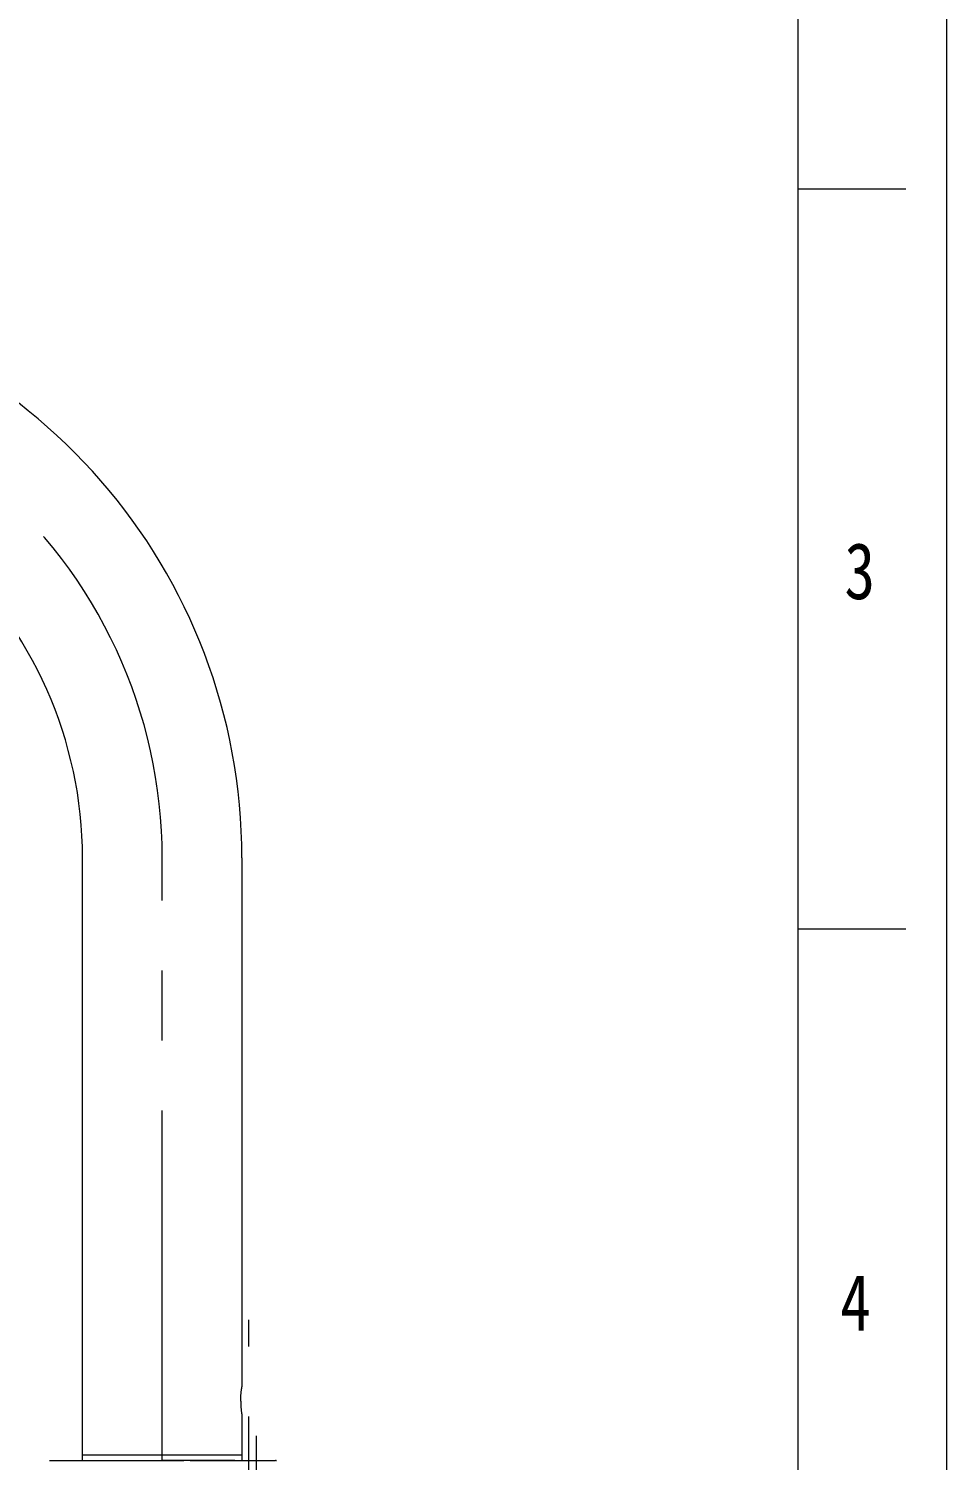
# Model space of a CAD drawing. Header units: inches. Extents: x 20229 to 21001, y -6726 to -5634.
# Drawn here: x 20840.3 to 21001.5, y -6142.9 to -5891.3 of the extents above; entities that cross this region are included whole.
import ezdxf

# ---------------------------------------------------------------- set-up
doc = ezdxf.new("R2010")
doc.units = ezdxf.units.IN
doc.header["$LTSCALE"] = 4.84
doc.header["$MEASUREMENT"] = 0
doc.header["$PDMODE"] = 3
doc.header["$PDSIZE"] = 0.3125
doc.linetypes.add('CENTERX2', pattern=[20.32, 12.7, -2.54, 2.54, -2.54])
doc.layers.get('0').update_dxf_attribs({"linetype": 'CONTINUOUS', "lineweight": 13})
doc.layers.get('Defpoints').update_dxf_attribs({"color": 3, "linetype": 'CONTINUOUS'})
doc.layers.add('CENTER', color=1, linetype='CENTERX2', lineweight=15)
doc.layers.add('DIM', color=3, linetype='CONTINUOUS', lineweight=9)
doc.styles.get("Standard").update_dxf_attribs({"font": 'txt', "width": 0.8})
doc.dimstyles.new('ISO-25$0', dxfattribs={"dimtxt": 3, "dimasz": 3.5, "dimexe": 1.25, "dimexo": 0, "dimtad": 1, "dimdsep": 46, "dimtxsty": 'Standard', "dimblk1": 'CLOSEDBLANK', "dimcen": 1, "dimadec": 0, "dimazin": 0, "dimtfac": 1, "dimtmove": 1, "dimatfit": 3, "dimfxl": 1, "dimarcsym": 0})

# ---------------------------------------------------------------- blocks, each defined once
blk = doc.blocks.new('*D3')
at = {"layer": 'Defpoints', "color": 0, "transparency": 16777216}
for p in [(20664.84, -6111.79), (20878.99, -6352.75), (20878.99, -6354.82)]:
    blk.add_point(p, dxfattribs=at)
at = {"layer": 'DIM', "color": 0, "lineweight": -2, "transparency": 16777216}
for p, q in [((20664.84, -6112.42), (20664.84, -6356.07)), ((20878.99, -6353.37), (20878.99, -6356.07))]:
    blk.add_line(p, q, dxfattribs=at)
at = {"layer": 'DIM', "color": 0, "lineweight": -3, "transparency": 16777216}
blk.add_line((20672.84, -6354.82), (20870.99, -6354.82), dxfattribs=at)
at = {"layer": 'DIM', "color": 0, "transparency": 16777216}
for points in [[(20672.84, -6353.49), (20672.84, -6356.15), (20664.84, -6354.82)], [(20870.99, -6353.49), (20870.99, -6356.15), (20878.99, -6354.82)]]:
    blk.add_solid(points, dxfattribs=at)
at = {"layer": 'DIM', "color": 0, "transparency": 16777216, "insert": (20773.2, -6345.99), "char_height": 10, "attachment_point": 5}
blk.add_mtext('214,1', dxfattribs=at)

msp = doc.modelspace()

# ---------------------------------------------------------------- linework, layer by layer
at = {"color": 7, "linetype": 'Continuous'}
for p, q in [((21001.48, -5633.52), (21001.48, -6725.51)), ((20975.48, -6699.51), (20975.48, -5659.51)), ((20975.48, -5919.51), (20994.38, -5919.51)), ((20975.48, -6049.51), (20994.38, -6049.51))]:
    msp.add_line(p, q, dxfattribs=at)
at = {"linetype": 'Continuous'}
for p, q in [((20849.78, -6142.88), (20849.78, -6037.04)), ((20877.78, -6037.04), (20877.78, -6129.98)), ((20877.78, -6134.98), (20877.78, -6142.88)), ((20843.98, -6142.88), (20844.02, -6142.88)), ((20844.09, -6142.88), (20844.56, -6142.88)), ((20844.56, -6142.88), (20844.66, -6142.88)), ((20844.66, -6142.88), (20846.26, -6142.88)), ((20846.26, -6142.88), (20848.03, -6142.88)), ((20848.03, -6142.88), (20848.72, -6142.88)), ((20848.72, -6142.88), (20851.03, -6142.88)), ((20849.78, -6142.88), (20863.78, -6142.88)), ((20851.03, -6142.88), (20851.39, -6142.88)), ((20851.39, -6142.88), (20855.09, -6142.88)), ((20855.09, -6142.88), (20855.66, -6142.88)), ((20858.84, -6142.88), (20859.32, -6142.88)), ((20859.32, -6142.88), (20861.71, -6142.88)), ((20861.71, -6142.88), (20864.14, -6142.88)), ((20876.56, -6142.88), (20863.78, -6142.88)), ((20864.14, -6142.88), (20867.58, -6142.88)), ((20868.71, -6142.88), (20872.09, -6142.88)), ((20876.22, -6142.88), (20876.7, -6142.88)), ((20879.31, -6142.88), (20881.65, -6142.88)), ((20881.65, -6142.88), (20883.06, -6142.88)), ((20883.06, -6142.88), (20883.13, -6142.88)), ((20883.67, -6142.88), (20883.66, -6142.88)), ((20883.66, -6142.88), (20883.66, -6142.88))]:
    msp.add_line(p, q, dxfattribs=at)
for radius, end in [(101, 164.0001), (73, 95.6777)]:
    msp.add_arc((20776.78, -6037.04), radius, 0, end, dxfattribs=at)
for centre, major_axis, ratio, start_param, end_param in [((20863.75, -6142.88), (-19.68, 0), 0.000003, 1.199437, 1.319083), ((20863.7, -6142.88), (-20.58, 0), 0.000006, 4.466454, 4.522744)]:
    msp.add_ellipse(centre, major_axis=major_axis, ratio=ratio, start_param=start_param, end_param=end_param, dxfattribs=at)
for points, degree, knots in [([(20877.56, -6132.48), (20877.56, -6132.4), (20877.56, -6132.23), (20877.57, -6131.99), (20877.57, -6131.83), (20877.58, -6131.73), (20877.58, -6131.71), (20877.58, -6131.68), (20877.58, -6131.66), (20877.59, -6131.6), (20877.59, -6131.56), (20877.6, -6131.45), (20877.61, -6131.3), (20877.62, -6131.16), (20877.63, -6131.06), (20877.63, -6131.02), (20877.64, -6130.96), (20877.65, -6130.93), (20877.66, -6130.83), (20877.67, -6130.71), (20877.69, -6130.55), (20877.71, -6130.45), (20877.72, -6130.38), (20877.72, -6130.36), (20877.73, -6130.31), (20877.73, -6130.29), (20877.74, -6130.24), (20877.75, -6130.17), (20877.76, -6130.11), (20877.77, -6130.08), (20877.77, -6130.07), (20877.77, -6130.05), (20877.77, -6130.04), (20877.78, -6130.01), (20877.78, -6129.99), (20877.78, -6129.98), (20877.78, -6129.98)], 3, [0, 0, 0, 0, 0.062532, 0.125064, 0.187595, 0.187595, 0.203228, 0.203228, 0.218861, 0.218861, 0.250127, 0.250127, 0.312659, 0.375191, 0.375191, 0.406457, 0.406457, 0.437722, 0.437722, 0.500254, 0.562786, 0.625318, 0.625318, 0.656584, 0.656584, 0.68785, 0.68785, 0.750381, 0.812913, 0.812913, 0.844179, 0.844179, 0.875445, 0.875445, 0.937977, 1, 1, 1, 1]), ([(20877.56, -6132.48), (20877.56, -6132.56), (20877.56, -6132.73), (20877.57, -6132.97), (20877.57, -6133.13), (20877.58, -6133.22), (20877.58, -6133.24), (20877.58, -6133.28), (20877.58, -6133.3), (20877.59, -6133.36), (20877.59, -6133.4), (20877.6, -6133.51), (20877.61, -6133.66), (20877.62, -6133.8), (20877.63, -6133.9), (20877.63, -6133.93), (20877.64, -6134), (20877.65, -6134.03), (20877.66, -6134.13), (20877.67, -6134.25), (20877.69, -6134.41), (20877.71, -6134.51), (20877.72, -6134.58), (20877.72, -6134.6), (20877.73, -6134.64), (20877.73, -6134.66), (20877.74, -6134.72), (20877.75, -6134.79), (20877.76, -6134.85), (20877.77, -6134.88), (20877.77, -6134.89), (20877.77, -6134.91), (20877.77, -6134.92), (20877.78, -6134.95), (20877.78, -6134.97), (20877.78, -6134.98), (20877.78, -6134.98)], 3, [0, 0, 0, 0, 0.062532, 0.125064, 0.187595, 0.187595, 0.203228, 0.203228, 0.218861, 0.218861, 0.250127, 0.250127, 0.312659, 0.375191, 0.375191, 0.406457, 0.406457, 0.437722, 0.437722, 0.500254, 0.562786, 0.625318, 0.625318, 0.656584, 0.656584, 0.68785, 0.68785, 0.750381, 0.812913, 0.812913, 0.844179, 0.844179, 0.875445, 0.875445, 0.937977, 1, 1, 1, 1]), ([(20844.02, -6142.88), (20844.04, -6142.88), (20844.06, -6142.88), (20844.08, -6142.88), (20844.09, -6142.88)], 3, [0, 0, 0, 0, 0.963202, 1, 1, 1, 1]), ([(20872.55, -6142.88), (20872.67, -6142.88), (20873.96, -6142.88), (20875.19, -6142.88), (20876.22, -6142.88)], 3, [0, 0, 0, 0, 0.089818, 1, 1, 1, 1]), ([(20876.7, -6142.88), (20876.87, -6142.88), (20876.97, -6142.88), (20877.1, -6142.88), (20877.23, -6142.88), (20877.48, -6142.88), (20877.74, -6142.88), (20878.23, -6142.88), (20878.71, -6142.88)], 2, [0, 0, 0, 0.125, 0.125, 0.25, 0.25, 0.5, 0.5, 1, 1, 1]), ([(20883.13, -6142.88), (20883.14, -6142.88), (20883.3, -6142.88), (20883.48, -6142.88), (20883.58, -6142.88), (20883.63, -6142.88), (20883.64, -6142.88), (20883.65, -6142.88)], 3, [0, 0, 0, 0, 0.033444, 0.36701, 0.562996, 0.758983, 1, 1, 1, 1]), ([(20883.84, -6142.98), (20883.82, -6142.95), (20883.8, -6142.92), (20883.74, -6142.89), (20883.7, -6142.88), (20883.67, -6142.88)], 3, [0, 0, 0, 0, 0.5, 0.5, 1, 1, 1, 1])]:
    msp.add_open_spline(points, degree=degree, knots=knots, dxfattribs=at)
at = {"ltscale": 0.5}
msp.add_open_spline([(20849.78, -6141.88), (20851.38, -6141.88), (20852.97, -6141.88), (20854.56, -6141.88), (20855.75, -6141.88), (20856.94, -6141.88), (20858.12, -6141.88), (20858.12, -6141.88), (20871.23, -6141.88), (20877.78, -6141.88)], degree=3, knots=[0, 0, 0, 0, 4.781416, 4.781416, 4.781416, 8.339994, 8.339994, 8.339994, 28, 28, 28, 28], dxfattribs=at)
at = {"linetype": 'Continuous'}
for points in [[(20872.09, -6142.88), (20872.24, -6142.88), (20872.4, -6142.88), (20872.55, -6142.88)], [(20878.71, -6142.88), (20878.91, -6142.88), (20879.12, -6142.88), (20879.31, -6142.88)]]:
    msp.add_open_spline(points, degree=3, dxfattribs=at)
at = {"layer": 'CENTER'}
for p, q in [((20863.78, -6142.88), (20863.78, -6037.04)), ((20878.99, -6319.59), (20878.99, -6118.21)), ((20880.32, -6219.8), (20880.32, -6138.58))]:
    msp.add_line(p, q, dxfattribs=at)
msp.add_arc((20776.78, -6037.04), 87, 0, 99.3717, dxfattribs=at)

# ---------------------------------------------------------------- texts
at = {"char_height": 9.91, "attachment_point": 5}
for s, insert in [('3', (20986.28, -5986.7)), ('4', (20985.54, -6115.15))]:
    msp.add_mtext_dynamic_manual_height_columns(s, width=50, gutter_width=12.5, heights=[0], dxfattribs=dict(at, insert=insert))

# ---------------------------------------------------------------- dimensions: what is measured, and where the dimension line sits
at = {"layer": 'DIM'}
dim = msp.add_linear_dim(base=(20878.9855, -6354.8208), p1=(20664.8412, -6111.7913), p2=(20878.9855, -6352.7465), dimstyle='ISO-25$0', override={"dimtxt": 10, "dimasz": 8, "dimexo": 0.625, "dimgap": 3, "dimdec": 1, "dimdsep": 44, "dimcen": 2.5, "dimtmove": 0, "dimfxl": 1.25, "dimlwd": 65533}, dxfattribs=at)
dim.commit()
dim.dimension.update_dxf_attribs({"geometry": '*D3', "text_midpoint": (20773.2005, -6354.8208), "dimtype": 128})

doc.saveas('drawing.dxf')
